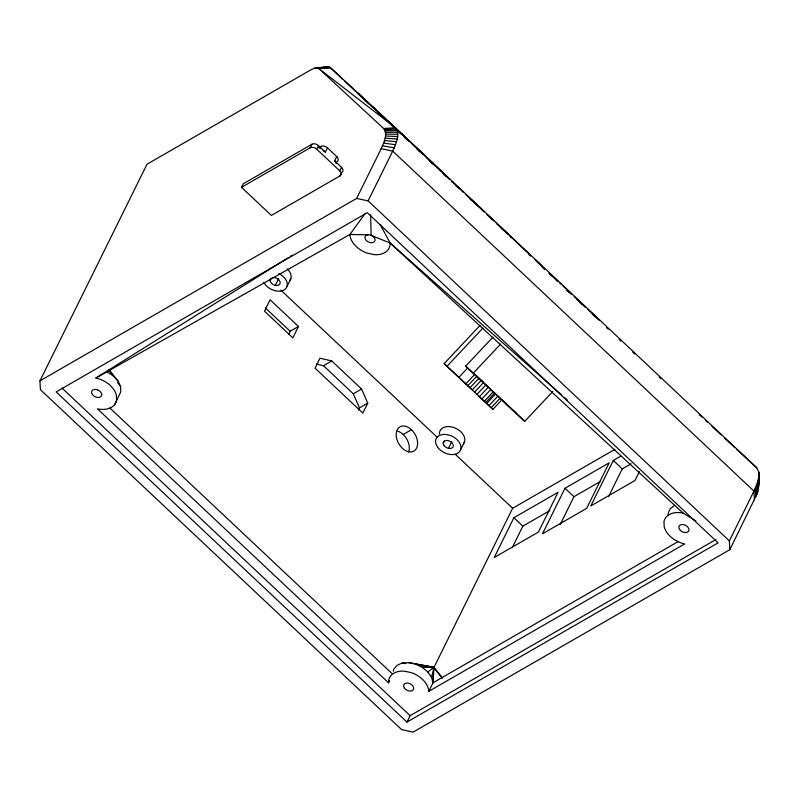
<?xml version="1.0" encoding="UTF-8"?>
<svg xmlns="http://www.w3.org/2000/svg" width="799" height="799" viewBox="0 0 799 799"><rect width="100%" height="100%" fill="white"/><g stroke="black" fill="none" stroke-linecap="round" stroke-linejoin="round"><path stroke-width="1.2" d="M328.029 66.896L316.044 67.835L311.85 69.293L147.026 164.195L39.95 380.853L40.399 389.652L401.667 729.667L413.153 732.104L729.817 549.692L756.843 494.361L757.712 491.814L757.762 481.777L758.91 476.544L758.9 472.259L756.763 467.834L395.495 127.82L330.746 67.965L328.029 66.896L324.224 67.615M757.712 491.814L758.481 479.05M758.9 472.259L758.331 489.447M758.7 487.28L758.91 476.544M758.82 485.313L759.05 474.276M288.079 257.807L95.88 378.037A21.293 14.392 26.3 0 1 116.334 394.966L116.614 400.309A21.293 14.392 26.3 0 1 97.448 408.838L388.554 682.815A21.293 14.392 26.3 0 1 404.404 671.17L411.385 672.648A21.293 14.392 26.3 0 1 428.783 691.345L432.998 682.815L433.248 675.764M39.95 380.853L356.614 198.442L381.213 148.674C383.72 142.671 388.264 134.492 383.63 128.479L318.691 68.434L316.044 67.835M729.817 549.692L729.367 540.893L368.109 200.879L392.699 151.111C395.605 144.18 400.818 134.791 395.495 127.82L318.691 68.434L329.867 67.316L318.192 68.095M678.111 541.612L432.998 682.815L434.017 667.335L512.638 508.274L614.84 449.398M393.338 671.27L393.717 669.272L396.973 665.377L402.147 663.07L408.619 662.641L434.017 667.335L442.376 677.912M432.998 682.815L431.52 677.292L434.017 667.335L408.619 662.641M729.367 540.893L753.966 491.115L757.762 481.777M668.603 512.209L670.311 508.593L674.596 505.447M114.477 404.833L120.829 391.78L120.549 386.436L117.912 380.893L109.423 370.207M341.313 173.243L339.994 175.91L271.38 215.43L241.528 187.336L243.276 183.78L311.9 144.249A4.944 3.346 26.3 0 1 318.511 145.658L325.373 152.12L327.48 147.855A4.944 3.346 26.3 0 0 320.878 146.447L318.731 147.685M241.528 187.336L310.142 147.805L311.9 144.249M339.994 175.91A4.944 3.346 26.3 0 0 339.735 170.846L316.754 149.213L318.511 145.658M319.82 148.584L320.878 146.447M270.022 280.429L271.131 278.202M336.129 163.645A4.944 3.346 26.3 0 0 334.631 160.829L336.739 156.564L327.48 147.855M270.142 279.46A5.383 3.635 26.3 0 0 275.295 285.403L278.611 278.701M339.735 170.846L341.493 167.291L334.631 160.829M287.001 286.422L290.866 278.601M288.639 334.362L290.167 331.255L298.456 326.481L270.092 299.795L264.469 311.171L292.834 337.857L298.456 326.481M358.361 410.137L359.45 407.919L367.74 403.155L361.587 389.033L331.735 360.938L319.97 358.192L315.046 368.149L362.816 413.103L367.74 403.155M443.195 443.415L444.294 441.178M448.469 448.379L451.785 441.677M460.663 449.607L464.529 441.787M388.554 682.815L389.602 680.678M406.961 722.086L718.101 542.851L367.29 212.674L56.15 391.909L406.961 722.086L410.127 715.684L715.864 539.565M513.887 517.722L494.211 557.532L538.396 532.084L558.072 492.274L513.887 517.722L522.846 526.151L512.459 547.165M564.973 488.289L542.481 533.792L586.666 508.344L609.158 462.841L564.973 488.289L573.932 496.718L560.219 524.474M620.843 456.109L613.292 460.454L590.811 505.957L634.985 480.509L639.38 471.63M608.538 496.628L622.251 468.883L631.12 463.78M365.313 213.323L349.882 234.467L95.88 378.037M501.772 399.909L492.933 409.318L444.134 363.635L479.959 325.503M444.134 363.635L447.011 366.292L482.896 328.099M492.943 337.138L465.707 366.122L494.861 393.408M447.011 366.292L458.846 377.378L467.685 367.969M508.953 406.411L473.427 373.023L500.663 344.029M458.846 377.378L465.847 383.85L474.686 374.441M467.844 385.737L476.683 376.339M481.088 380.484L472.249 389.892L470.002 387.765L478.841 378.356M474.596 392.089L483.435 382.691M476.993 394.356L485.832 384.948M479.44 396.654L488.279 387.245M481.897 398.961L490.736 389.562M484.354 401.278L493.193 391.87L490.556 389.423M485.682 402.516L494.521 393.108M486.701 403.475L495.54 394.067L494.681 393.248M488.978 405.612L497.817 396.204M491.195 407.69L500.034 398.282M495.54 394.067L524.723 421.373L552.808 391.48M415.6 664.119L422.262 667.345L427.785 671.919L434.017 667.335L426.666 666.356M290.187 256.479L292.304 255.161M316.394 364.064L323.455 365.702L331.735 360.938M323.455 365.702L353.308 393.807L361.587 389.033M403.185 434.496L411.475 429.732A13.982 9.398 60.1 0 1 413.023 451.505A13.982 9.398 60.1 0 1 396.214 435.685A13.982 9.398 60.1 0 1 411.475 429.732M522.846 526.151L549.782 510.631M573.932 496.718L599.919 481.747M428.783 691.345L684.693 543.929A21.293 14.392 26.3 0 1 664.239 527L663.959 521.647A21.293 14.392 26.3 0 1 683.125 513.128L695.839 520.898M315.116 68.015L325.622 67.196M317.583 67.875L329.028 67.016M314.067 68.334L320.838 67.855M383.63 128.479L395.495 127.82M384.629 129.668L396.494 129.019M430.351 667.515L434.017 667.335L433.547 667.535L442.227 677.971M318.691 68.434L330.746 67.965L342.561 79.081M385.118 130.796L397.203 130.497M385.488 132.294L397.642 132.244M422.262 667.345L434.017 667.335L430.311 667.135M683.125 513.128L390.112 243.006L369.807 234.846L349.882 234.467A21.293 14.392 26.3 0 0 367.28 253.163L374.272 254.651A21.293 14.392 26.3 0 0 390.112 243.006L561.757 395.106M385.617 134.062L397.782 134.262M385.498 136.03L397.642 136.529M385.118 138.197L397.213 139.036M384.499 140.564L396.504 141.763M383.64 143.111L395.505 144.699M402.147 663.07L405.822 663.569M421.762 665.697L424.209 666.026M382.541 145.817L394.237 147.825M381.213 148.674L392.699 151.111L753.966 491.115L754.416 499.924M356.614 198.442L368.109 200.879M107.026 371.885L113.208 375.85L117.912 380.893M392.079 125.373L387.934 121.418M564.553 397.582L567.35 400.059M541.752 266.616L544.449 269.093M548.933 273.208L550.731 274.856M556.124 279.8L557.922 281.448L556.094 279.76M417.118 148.674L418.147 149.603L412.054 143.82M422.122 153.438L418.466 150.052L422.891 154.217M426.696 157.663L439.45 169.797M429.742 160.629L433.557 164.155M435.735 166.172L440.359 170.437M469.802 198.242L484.064 211.585L478.611 206.452M481.797 209.658L484.234 211.915M494.341 221.343L487.03 214.581L492.484 219.715M496.169 223.031L508.004 234.107L497.038 223.98M542.511 267.196L544.319 268.873M549.762 273.897L553.377 277.243M568.049 291.136L571.585 294.402M576.878 299.295L585.477 307.335M699.135 414.561L701.882 417.098M705.537 420.474L707.365 422.172M711.939 426.396L721.088 434.856M724.743 438.232L734.81 447.54M736.638 449.228L756.763 467.834M478.471 395.944L492.933 409.318M423.041 153.987L415.35 146.796M442.406 172.534L444.024 174.022L443.245 173.283M598.93 319.92L591.56 313.038M505.268 231.72L500.843 227.575L503.56 230.132M510.581 236.684L530.436 255.28M554.386 277.942L557.382 280.749M506.117 403.984L516.144 413.303L509.662 407.13M384.299 117.713L372.564 106.786L376.319 110.372M389.273 122.427L382.202 115.845L384.758 118.272M372.983 107.366L357.303 92.654L373.682 107.975M388.214 121.378L392.609 125.503M399.061 131.735L408.489 140.534L402.077 134.452M409.018 141.123L396.564 129.398M412.843 144.449L433.408 163.735L424.079 154.956M391.65 124.654L394.157 127.001M443.475 173.583L449.727 179.435L443.455 173.433M437.882 168.289L440.449 170.696M559.739 282.946L560.988 284.114M562.975 285.972L571.804 294.262M588.284 309.972L589.642 311.24M473.427 373.023L482.986 381.982M486.841 385.647L488.698 387.395M404.943 137.058L414.391 145.947M378.656 112.639L380.993 114.846M391.23 124.374L407.49 139.406M474.976 203.026L476.793 204.734M535.3 259.805L541.622 265.967L535.29 259.995M585.627 307.255L574.141 296.449M380.484 114.397L394.876 128.02M429.093 160.05L435.285 165.882M440.009 170.237L442.636 172.714M453.433 182.961L451.665 181.293L463.18 192.14M465.847 194.636L478.102 206.132M508.993 235.246L510.801 236.953M383.22 116.984L384.928 118.592M344.379 80.799L355.285 91.056M357.103 92.774L368.918 103.89M370.736 105.598L373.463 108.165M377.098 111.59L381.642 115.865M390.731 124.424L394.366 127.84M403.455 136.399L407.091 139.825M417.088 149.233L419.815 151.8M429.822 161.208L432.549 163.775M443.455 174.042L446.182 176.609M456.179 186.017L458.906 188.584M469.812 198.851L471.63 200.559M528.888 254.452L530.706 256.159M566.541 289.887L569.258 292.444M579.245 301.842L581.972 304.409M592.868 314.666L595.595 317.223M606.481 327.48L608.299 329.188M619.195 339.445L621.013 341.153M632.808 352.259L634.626 353.967M659.135 377.038L660.953 378.746M613.292 460.454L622.251 468.883M465.527 366.002L473.617 373.622M477.223 376.998L482.616 382.082M280.878 290.147L437.203 437.273M455.38 454.381L512.638 508.274M265.348 307.895L290.167 331.255M109.833 407.989L391.86 673.427M62.032 388.074L410.127 715.684M404.923 136.999L388.933 121.897L393.368 126.142M587.754 309.263L589.782 311.171M590.151 311.51L599 319.88M400.419 132.804L390.292 123.585M406.581 138.646L408.918 140.854M558.201 281.687L554.067 277.782M384.129 117.743L377.877 111.84M387.215 120.599L388.654 121.947M502.311 400.199L524.723 421.373M465.847 383.85L470.002 387.765M397.343 130.247L401.128 133.833M551.859 275.695L552.868 276.644M108.704 370.047L113.208 375.85M117.563 382.491L120.549 386.436M427.785 671.919L431.52 677.292M380.284 224.639L390.112 243.006M353.308 393.807L359.45 407.919M668.184 513.118L668.284 515.055M755.504 487.829L755.744 497.068M370.646 214.731L371.126 235.266A5.383 3.635 26.3 0 1 374.272 241.857A5.383 3.635 26.3 0 1 365.952 240.09A5.383 3.635 26.3 0 1 368.499 234.706M756.773 484.713L756.843 494.361M278.821 273.618A12.904 8.719 26.3 0 1 284.054 289.937A12.904 8.719 26.3 0 1 263.81 282.267M272.389 277.603A5.383 3.635 26.3 0 1 279.96 281.548A5.383 3.635 26.3 0 1 275.295 285.403M287.25 268.913A12.904 8.719 26.3 0 1 289.767 280.599M439.44 433.977A13.443 9.089 26.3 0 1 454.941 427.974A13.443 9.089 26.3 0 1 463.38 443.864M397.722 431.17A13.982 9.398 60.1 0 1 408.679 452.034M310.142 147.805A4.944 3.346 26.3 0 1 316.754 149.213M341.493 167.291A4.944 3.346 26.3 0 1 341.752 172.354M336.739 156.564A4.944 3.346 26.3 0 1 336.998 161.628M323.235 150.751A4.944 3.346 26.3 0 1 325.373 152.12M97.348 389.792L96.02 389.463A5.383 3.635 26.3 0 0 91.585 392.189A5.383 3.635 26.3 0 0 95.98 397.083L97.308 397.403A5.383 3.635 26.3 0 0 101.753 394.686A5.383 3.635 26.3 0 0 97.348 389.792M453.013 182.502L451.904 181.463L453.103 182.542M437.522 447.021A13.443 9.089 26.3 0 0 459.515 451.685A13.443 9.089 26.3 0 0 447.77 434.766A13.443 9.089 26.3 0 0 437.522 447.021M443.974 445.502A5.383 3.635 26.3 0 0 452.773 447.37A5.383 3.635 26.3 0 0 448.069 440.599A5.383 3.635 26.3 0 0 443.974 445.502M404.364 688.089A5.383 3.635 26.3 0 0 413.163 689.956A5.383 3.635 26.3 0 0 408.469 683.185A5.383 3.635 26.3 0 0 404.364 688.089M679.609 529.537A5.383 3.635 26.3 0 0 688.408 531.405A5.383 3.635 26.3 0 0 683.714 524.633A5.383 3.635 26.3 0 0 679.609 529.537"/></g></svg>
